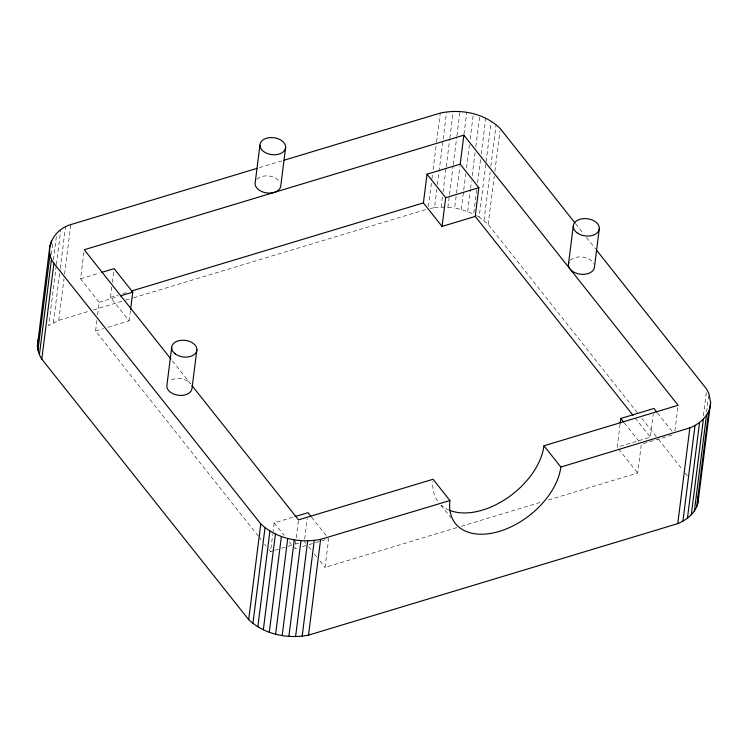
<?xml version="1.0" encoding="UTF-8"?>
<svg xmlns="http://www.w3.org/2000/svg" width="748" height="748" viewBox="0 0 748 748"><rect width="100%" height="100%" fill="white"/><g stroke="black" fill="none" stroke-linecap="round" stroke-linejoin="round"><path stroke-width="0.56" stroke-dasharray="3.74 2.81" d="M51.416 254.329L53.015 241.641M53.426 259.79L56.633 234.414M56.24 265.652L48.667 325.642L58.746 320.35L88.872 311.252M56.39 264.502L60.766 229.888M53.389 322.734L60.092 269.663M60.233 268.513L65.478 226.981M58.746 320.35L63.991 278.817M64.571 274.198L70.836 224.587M97.623 314.917L99.213 302.276L80.569 278.77L83.954 251.983M258.219 536.017L95.585 331.009L97.044 319.518M107.88 327.297L129.124 320.883L110.48 297.367L111.779 287.026M112.359 282.435L113.958 269.794M129.124 320.883L130.433 310.542M273.833 550.593L270.561 551.585L272.73 534.362M272.88 533.212L274.179 522.88L293.824 516.952M298.368 520.991L294.834 548.92L298.106 547.929M304.679 539.074L307.288 518.411M456.794 527.63L325.043 567.405L328.662 538.71L322.117 540.682M428.445 206.532L431.792 179.997M431.942 178.837L432.522 174.228M433.111 169.609L436.458 143.074M436.608 141.924L440.254 113.079M430.268 208.458L434.495 207.692L436.832 189.235M437.412 184.616L446.593 111.938M434.495 207.692L441.114 207.177L442.423 196.799M443.012 192.18L446.07 167.954M446.219 166.804L449.716 139.109M449.857 137.959L453.213 111.424M441.114 207.177L447.874 207.308L449.333 195.77M449.483 194.611L453.12 165.776M453.269 164.616L456.766 136.931M456.916 135.771L459.973 111.546M476.71 189.749L473.652 213.975L461.282 209.459L454.644 208.075L456.392 194.228M456.532 193.068L459.889 166.533M463.966 134.229L466.743 112.312M461.282 209.459L465.798 173.695M466.528 167.926L469.445 144.85M470.174 139.081L473.381 113.696M467.659 211.441L470.427 189.515M470.576 188.365L471.446 181.446M472.175 175.677L475.092 152.601M475.822 146.832L479.608 116.838M477.589 182.83L480.646 158.595M481.235 153.985L485.751 118.221M637.408 412.765L488.164 224.372L479.141 217.023L485.985 162.793M486.135 161.643L491.23 121.26M484.003 220.51L490.127 172.049M490.856 166.28L496.102 124.748M488.164 224.372L494.288 175.911M494.867 171.301L499.973 130.919M620.092 424.219L617.184 447.201L650.349 437.187L653.247 414.205M548.349 499.991L637.679 473.026L641.307 444.303L673.359 434.625M674.892 430.942L677.987 406.388M703.382 415.785L706.439 391.559M706.57 412.092L708.608 395.935M259.453 167.655L282.884 160.577M80.569 278.77L99.568 273.029M110.48 297.367L118.296 295.011M122.766 293.655L127.235 292.309M99.213 302.276L118.221 296.545M93.341 309.906L124.589 300.472M125.701 300.135L132.405 298.115M133.518 297.779L428.155 208.842M95.585 331.009L103.411 328.643M274.918 550.266L280.378 548.611M281.472 548.284L286.923 546.638M288.017 546.311L291.29 545.32M295.656 544.002L298.929 543.02M302.473 546.61L307.933 544.965M309.018 544.638L314.478 542.992M315.572 542.655L321.023 541.01M461.264 526.283L541.655 502.02M447.874 207.308L454.644 208.075M476.392 215.499L479.141 217.023M657.511 412.915L672.349 431.615M635.145 418.029L650.349 437.187M624.346 422.929L640.597 443.414M618.596 448.978L637.679 473.026M440.993 505.237L450.838 517.644M311.57 517.158L326.53 536.017M172.386 360.882L190.45 383.649A12.669 8.359 7.2 0 0 169.207 381.34M304.389 541.365L305.81 543.16M308.662 546.751L311.505 550.35M314.356 553.941L317.208 557.531M320.051 561.122L325.043 567.405M274.179 522.88L284.156 535.446M289.139 541.739L291.991 545.329M258.939 536.933L261.847 540.598M264.745 544.254L266.204 546.087M269.102 549.752L270.561 551.585M575.605 223.717L583.571 233.778M586.469 237.443L595.894 249.327M641.747 418.254L657.688 438.375M658.418 439.282L682.326 469.464M685.215 473.119L687.393 475.868M448.931 510.024A63.832 39.756 -38.4 0 1 441.283 505.162M437.477 500.805A63.832 39.756 -38.4 0 1 432.83 481.488M256.901 179.314A12.922 8.527 7.2 0 1 279.172 181.091M570.247 260.379A13.109 8.649 7.2 0 1 582.776 257.069A13.109 8.649 7.2 0 1 593.781 263.633"/><path stroke-width="1.12" d="M596.614 250.243L706.738 389.25L708.898 393.626L710.6 402.574L698.006 502.75C695.687 512.819 686.935 519.86 677.763 523.628L308.513 635.136C287.728 639.185 264.325 634.5 248.682 619.643L41.795 359.115C38.026 353.271 36.1 345.754 38.513 339.031M257.219 168.328L70.836 224.587C54.754 228.879 42.767 248.598 53.893 263.352L260.781 523.89C276.423 538.738 299.826 543.422 320.611 539.373L449.931 500.534A63.832 39.756 -38.4 0 0 499.374 531.37A63.832 39.756 -38.4 0 0 560.841 467.051L689.852 427.865C700.362 423.714 710.413 414.616 710.6 402.574M698.006 502.75L698.305 496.092M37.4 345.67L49.929 245.428M50.864 244.568L51.303 241.108M37.933 350.204L50.023 254.451M39.401 354.72L51.5 258.958M41.795 359.115L53.893 263.352M130.573 309.392L132.751 292.15L114.107 268.644L101.812 272.356M171.666 347.67L166.823 385.968A12.669 8.359 7.2 0 0 179.277 395.365A12.669 8.359 7.2 0 0 192.058 387.978L196.892 349.681M259.93 145.149L255.096 183.456A12.922 8.527 7.2 0 0 267.784 193.031A12.922 8.527 7.2 0 0 280.809 185.504L285.652 147.197M248.682 619.643L260.781 523.89M252.936 623.411L265.026 527.649M257.845 626.815L269.944 531.052M263.333 629.779L275.432 534.016M269.289 632.256L281.388 536.503M275.619 634.211L287.718 538.457M282.192 635.594L294.291 539.841M288.887 636.389L300.986 540.636M295.591 636.576L307.69 540.823M302.173 636.155L314.272 540.402M308.513 635.136L320.611 539.373M460.198 164.167L478.842 187.683L475.214 216.406L442.049 226.42L423.405 202.904L427.033 174.181L460.198 164.167L463.863 135.154L84.234 249.748L170.937 359.059M442.049 226.42L445.686 197.687L427.033 174.181M568.415 264.577L573.258 226.27M599.344 228.355L594.501 266.662A13.109 8.649 7.2 0 1 579.588 274.086A13.109 8.649 7.2 0 1 568.901 262.37M620.232 423.069L620.812 418.469L653.976 408.464L656.8 412.026M677.763 523.628L689.852 427.865M682.924 521.15L695.014 425.388M687.459 518.186L699.558 422.433M691.302 514.811L703.4 419.048M694.378 511.062L706.477 415.299M696.622 507.022L708.721 411.26M284.006 160.24L440.254 113.079C461.058 108.61 484.863 113.285 500.262 128.609L574.885 222.811M131.713 290.963L423.405 202.904M120.456 295.862L132.751 292.15M445.686 197.687L478.842 187.683M294.918 516.625L308.008 512.67L310.859 516.26M449.978 510.454A63.832 39.756 -38.4 0 0 507.64 497.785A63.832 39.756 -38.4 0 0 543.964 445.78L678.127 405.276L463.863 135.154M475.214 216.406L632.976 415.29M620.812 418.469L623.645 422.031M543.964 445.78L560.841 467.051M449.931 500.534L433.055 479.262L298.508 519.869L191.899 385.482M576.951 232.712A13.109 8.649 7.2 0 0 598.858 230.562A13.109 8.649 7.2 0 0 583.094 218.668A13.109 8.649 7.2 0 0 576.951 232.712M263.577 151.498A12.922 8.527 7.2 0 0 285.166 149.376A12.922 8.527 7.2 0 0 269.635 137.651A12.922 8.527 7.2 0 0 263.577 151.498M175.238 353.888A12.669 8.359 7.2 0 0 196.425 351.812A12.669 8.359 7.2 0 0 181.175 340.312A12.669 8.359 7.2 0 0 175.238 353.888"/></g></svg>
